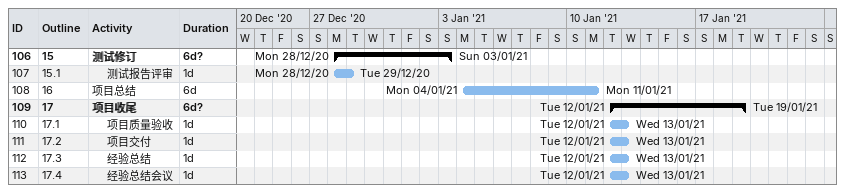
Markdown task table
| ID | WBS | Task | Duration | Start | Finish |
|---|---|---|---|---|---|
| 106 | 15 | **测试修订** | 6d? | 2020-12-28 | 2021-01-03 |
| 107 | 15.1 | 测试报告评审 | 1d | 2020-12-28 | 2020-12-29 |
| 108 | 16 | 项目总结 | 6d | 2021-01-04 | 2021-01-11 |
| 109 | 17 | **项目收尾** | 6d? | 2021-01-12 | 2021-01-19 |
| 110 | 17.1 | 项目质量验收 | 1d | 2021-01-12 | 2021-01-13 |
| 111 | 17.2 | 项目交付 | 1d | 2021-01-12 | 2021-01-13 |
| 112 | 17.3 | 经验总结 | 1d | 2021-01-12 | 2021-01-13 |
| 113 | 17.4 | 经验总结会议 | 1d | 2021-01-12 | 2021-01-13 |
